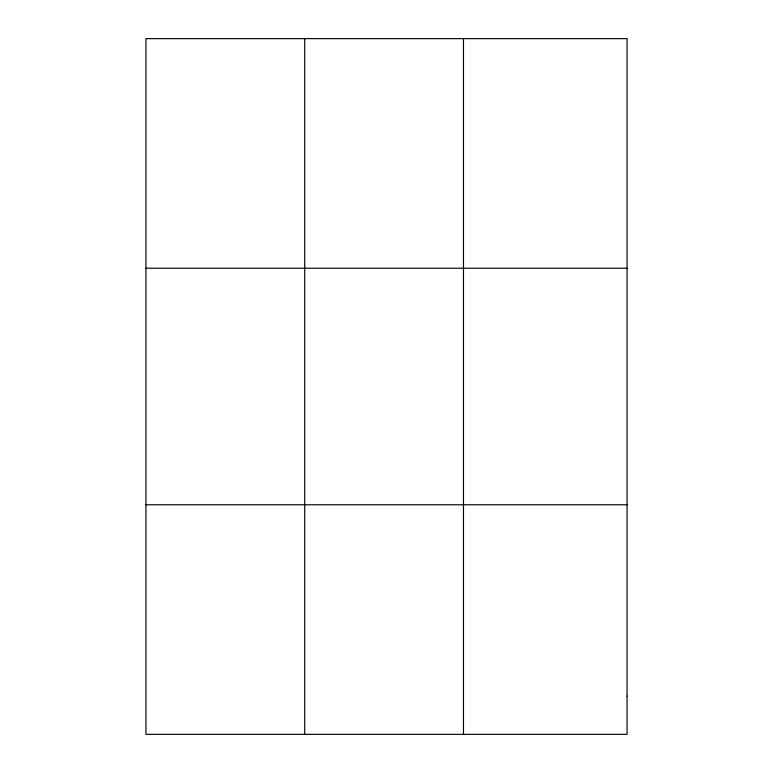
<?xml version="1.0" encoding="UTF-8"?>
<svg xmlns="http://www.w3.org/2000/svg" width="773" height="773" viewBox="0 0 773 773"><rect width="100%" height="100%" fill="white"/><g stroke="black" fill="none" stroke-linecap="round" stroke-linejoin="round"><path stroke-width="1.16" d="M304.707 38.65L304.707 734.35M463.481 38.65L463.481 734.35M145.933 268.231L627.067 268.231M145.933 504.769L627.067 504.769M627.067 696.087L627.067 734.35L145.933 734.35L145.933 38.65L627.067 38.65L627.067 696.087"/></g></svg>
